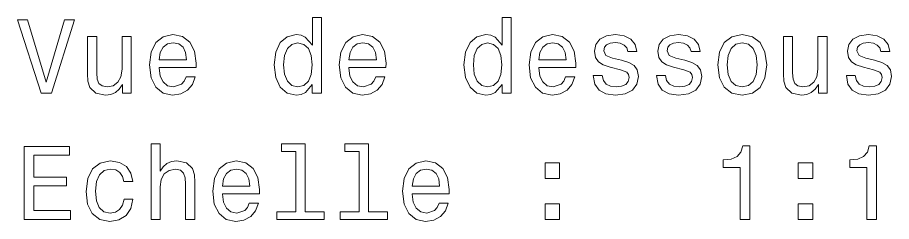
# Model space of a CAD drawing. Extents: x 155 to 1176, y 87 to 946.
# Drawn here: x 492.92 to 534.86, y 655.57 to 665.34 of the extents above; entities that cross this region are included whole.
import ezdxf

# ---------------------------------------------------------------- set-up
doc = ezdxf.new("R2010")
doc.units = 0

msp = doc.modelspace()

# ---------------------------------------------------------------- linework, layer by layer
at = {"color": 7, "lineweight": 13}
for points in [[(507.064, 662.133), (507.064, 661.714), (507.508, 661.714), (507.508, 665.336), (507.069, 665.336), (507.069, 664.009), (506.731, 664.392), (506.524, 664.483), (506.287, 664.518), (505.859, 664.418), (505.526, 664.135), (505.309, 663.681), (505.233, 663.071), (505.309, 662.461), (505.526, 662.002), (505.859, 661.714), (506.287, 661.619), (506.524, 661.654), (506.736, 661.745)], [(516.172, 662.133), (516.172, 661.714), (516.616, 661.714), (516.616, 665.336), (516.177, 665.336), (516.177, 664.009), (515.839, 664.392), (515.632, 664.483), (515.395, 664.518), (514.967, 664.418), (514.634, 664.135), (514.417, 663.681), (514.341, 663.071), (514.417, 662.461), (514.634, 662.002), (514.967, 661.714), (515.395, 661.619), (515.632, 661.654), (515.844, 661.745)], [(495.177, 665.22), (494.299, 662.239), (493.397, 665.22), (492.918, 665.22), (494.047, 661.714), (494.552, 661.714), (495.656, 665.22)], [(498.379, 664.423), (497.936, 664.423), (497.936, 662.859), (497.885, 662.496), (497.739, 662.234), (497.512, 662.073), (497.214, 662.022), (496.977, 662.062), (496.826, 662.183), (496.74, 662.39), (496.72, 662.683), (496.72, 664.423), (496.276, 664.423), (496.276, 662.642), (496.292, 662.284), (496.387, 661.987), (496.68, 661.714), (497.149, 661.619), (497.401, 661.654), (497.618, 661.745), (497.805, 661.901), (497.956, 662.128), (497.956, 661.714), (498.379, 661.714)], [(499.716, 662.94), (501.491, 662.94), (501.496, 663.147), (501.415, 663.727), (501.194, 664.16), (500.841, 664.423), (500.372, 664.518), (499.913, 664.418), (499.56, 664.135), (499.333, 663.676), (499.252, 663.071), (499.328, 662.451), (499.555, 661.997), (499.903, 661.714), (500.356, 661.619), (500.75, 661.684), (501.073, 661.856), (501.31, 662.128), (501.446, 662.491), (501.007, 662.491), (500.916, 662.289), (500.785, 662.138), (500.412, 662.017), (500.124, 662.073), (499.908, 662.249), (499.766, 662.536), (499.716, 662.925)], [(508.824, 662.94), (510.599, 662.94), (510.604, 663.147), (510.524, 663.727), (510.302, 664.16), (509.949, 664.423), (509.48, 664.518), (509.021, 664.418), (508.668, 664.135), (508.441, 663.676), (508.36, 663.071), (508.436, 662.451), (508.663, 661.997), (509.011, 661.714), (509.464, 661.619), (509.858, 661.684), (510.181, 661.856), (510.418, 662.128), (510.554, 662.491), (510.115, 662.491), (510.024, 662.289), (509.893, 662.138), (509.52, 662.017), (509.233, 662.073), (509.016, 662.249), (508.874, 662.536), (508.824, 662.925)], [(517.932, 662.94), (519.707, 662.94), (519.712, 663.147), (519.632, 663.727), (519.41, 664.16), (519.057, 664.423), (518.588, 664.518), (518.129, 664.418), (517.776, 664.135), (517.549, 663.676), (517.468, 663.071), (517.544, 662.451), (517.771, 661.997), (518.119, 661.714), (518.573, 661.619), (518.966, 661.684), (519.289, 661.856), (519.526, 662.128), (519.662, 662.491), (519.223, 662.491), (519.132, 662.289), (519.001, 662.138), (518.628, 662.017), (518.341, 662.073), (518.124, 662.249), (517.982, 662.536), (517.932, 662.925)], [(521.906, 663.293), (521.477, 663.394), (521.16, 663.51), (521.054, 663.747), (521.084, 663.913), (521.19, 664.034), (521.361, 664.11), (521.609, 664.14), (521.846, 664.11), (522.032, 664.019), (522.153, 663.883), (522.204, 663.702), (522.637, 663.702), (522.637, 663.712), (522.562, 664.039), (522.355, 664.297), (522.032, 664.458), (521.609, 664.518), (521.18, 664.458), (520.867, 664.292), (520.671, 664.044), (520.61, 663.732), (520.655, 663.429), (520.797, 663.217), (521.029, 663.066), (521.367, 662.96), (521.861, 662.839), (522.163, 662.713), (522.244, 662.612), (522.274, 662.461), (522.229, 662.274), (522.108, 662.133), (521.911, 662.042), (521.649, 662.012), (521.372, 662.042), (521.17, 662.148), (521.034, 662.32), (520.978, 662.557), (520.549, 662.557), (520.62, 662.153), (520.827, 661.861), (521.155, 661.684), (521.609, 661.619), (522.083, 661.684), (522.431, 661.861), (522.642, 662.143), (522.718, 662.511), (522.663, 662.829), (522.506, 663.046), (522.249, 663.187)], [(524.942, 663.293), (524.513, 663.394), (524.196, 663.51), (524.09, 663.747), (524.12, 663.913), (524.226, 664.034), (524.397, 664.11), (524.645, 664.14), (524.882, 664.11), (525.068, 664.019), (525.189, 663.883), (525.24, 663.702), (525.673, 663.702), (525.673, 663.712), (525.598, 664.039), (525.391, 664.297), (525.068, 664.458), (524.645, 664.518), (524.216, 664.458), (523.903, 664.292), (523.707, 664.044), (523.646, 663.732), (523.691, 663.429), (523.833, 663.217), (524.065, 663.066), (524.403, 662.96), (524.897, 662.839), (525.199, 662.713), (525.28, 662.612), (525.31, 662.461), (525.265, 662.274), (525.144, 662.133), (524.947, 662.042), (524.685, 662.012), (524.408, 662.042), (524.206, 662.148), (524.07, 662.32), (524.014, 662.557), (523.586, 662.557), (523.656, 662.153), (523.863, 661.861), (524.191, 661.684), (524.645, 661.619), (525.119, 661.684), (525.467, 661.861), (525.678, 662.143), (525.754, 662.511), (525.699, 662.829), (525.542, 663.046), (525.285, 663.187)], [(526.521, 663.066), (526.601, 662.451), (526.833, 661.997), (527.202, 661.714), (527.696, 661.619), (528.185, 661.714), (528.553, 661.992), (528.785, 662.446), (528.871, 663.066), (528.785, 663.681), (528.553, 664.14), (528.185, 664.418), (527.696, 664.518), (527.202, 664.418), (526.833, 664.135), (526.601, 663.681)], [(531.776, 664.423), (531.332, 664.423), (531.332, 662.859), (531.281, 662.496), (531.135, 662.234), (530.908, 662.073), (530.611, 662.022), (530.374, 662.062), (530.222, 662.183), (530.137, 662.39), (530.117, 662.683), (530.117, 664.423), (529.673, 664.423), (529.673, 662.642), (529.688, 662.284), (529.784, 661.987), (530.076, 661.714), (530.545, 661.619), (530.797, 661.654), (531.014, 661.745), (531.201, 661.901), (531.352, 662.128), (531.352, 661.714), (531.776, 661.714)], [(534.05, 663.293), (533.622, 663.394), (533.304, 663.51), (533.198, 663.747), (533.228, 663.913), (533.334, 664.034), (533.506, 664.11), (533.753, 664.14), (533.99, 664.11), (534.176, 664.019), (534.297, 663.883), (534.348, 663.702), (534.781, 663.702), (534.781, 663.712), (534.706, 664.039), (534.499, 664.297), (534.176, 664.458), (533.753, 664.518), (533.324, 664.458), (533.011, 664.292), (532.815, 664.044), (532.754, 663.732), (532.799, 663.429), (532.941, 663.217), (533.173, 663.066), (533.511, 662.96), (534.005, 662.839), (534.307, 662.713), (534.388, 662.612), (534.418, 662.461), (534.373, 662.274), (534.252, 662.133), (534.055, 662.042), (533.793, 662.012), (533.516, 662.042), (533.314, 662.148), (533.178, 662.32), (533.122, 662.557), (532.694, 662.557), (532.764, 662.153), (532.971, 661.861), (533.299, 661.684), (533.753, 661.619), (534.227, 661.684), (534.575, 661.861), (534.787, 662.143), (534.862, 662.511), (534.807, 662.829), (534.65, 663.046), (534.393, 663.187)], [(499.716, 663.313), (499.771, 663.661), (499.908, 663.918), (500.114, 664.075), (500.387, 664.13), (500.654, 664.075), (500.861, 663.918), (500.987, 663.661), (501.032, 663.313)], [(506.363, 664.12), (506.655, 664.049), (506.877, 663.853), (507.008, 663.525), (507.059, 663.071), (507.008, 662.612), (506.877, 662.284), (506.655, 662.083), (506.363, 662.017), (506.086, 662.083), (505.874, 662.284), (505.733, 662.617), (505.687, 663.071), (505.733, 663.52), (505.874, 663.848), (506.086, 664.049)], [(508.824, 663.313), (508.879, 663.661), (509.016, 663.918), (509.222, 664.075), (509.495, 664.13), (509.762, 664.075), (509.969, 663.918), (510.095, 663.661), (510.14, 663.313)], [(515.471, 664.12), (515.763, 664.049), (515.985, 663.853), (516.117, 663.525), (516.167, 663.071), (516.117, 662.612), (515.985, 662.284), (515.763, 662.083), (515.471, 662.017), (515.194, 662.083), (514.982, 662.284), (514.841, 662.617), (514.795, 663.071), (514.841, 663.52), (514.982, 663.848), (515.194, 664.049)], [(517.932, 663.313), (517.988, 663.661), (518.124, 663.918), (518.331, 664.075), (518.603, 664.13), (518.87, 664.075), (519.077, 663.918), (519.203, 663.661), (519.248, 663.313)], [(526.975, 663.071), (527.02, 663.525), (527.161, 663.853), (527.388, 664.055), (527.696, 664.125), (527.998, 664.055), (528.225, 663.858), (528.367, 663.525), (528.417, 663.071), (528.367, 662.612), (528.225, 662.279), (527.998, 662.078), (527.696, 662.012), (527.388, 662.078), (527.161, 662.279), (527.02, 662.612)], [(493.24, 655.668), (495.459, 655.668), (495.459, 656.091), (493.704, 656.091), (493.704, 657.276), (495.268, 657.276), (495.268, 657.695), (493.704, 657.695), (493.704, 658.744), (495.419, 658.744), (495.419, 659.168), (493.24, 659.168)], [(499.328, 655.668), (499.771, 655.668), (499.771, 657.231), (499.817, 657.589), (499.963, 657.851), (500.19, 658.013), (500.493, 658.073), (500.735, 658.023), (500.886, 657.887), (500.962, 657.66), (500.987, 657.357), (500.987, 655.668), (501.431, 655.668), (501.431, 657.448), (501.41, 657.806), (501.32, 658.104), (501.022, 658.376), (500.558, 658.472), (500.306, 658.436), (500.089, 658.341), (499.908, 658.189), (499.771, 657.982), (499.771, 659.289), (499.328, 659.289)], [(506.282, 658.916), (506.282, 656.041), (505.369, 656.041), (505.369, 655.668), (507.634, 655.668), (507.634, 656.041), (506.726, 656.041), (506.726, 659.289), (505.586, 659.289), (505.586, 658.916)], [(509.318, 658.916), (509.318, 656.041), (508.405, 656.041), (508.405, 655.668), (510.67, 655.668), (510.67, 656.041), (509.762, 656.041), (509.762, 659.289), (508.622, 659.289), (508.622, 658.916)], [(527.605, 655.668), (528.064, 655.668), (528.064, 659.193), (527.721, 659.193), (527.63, 658.885), (527.449, 658.678), (527.171, 658.557), (526.788, 658.517), (526.788, 658.159), (527.605, 658.159)], [(533.677, 655.668), (534.136, 655.668), (534.136, 659.193), (533.793, 659.193), (533.702, 658.885), (533.521, 658.678), (533.243, 658.557), (532.86, 658.517), (532.86, 658.159), (533.677, 658.159)], [(498.016, 657.478), (498.455, 657.478), (498.364, 657.882), (498.147, 658.199), (497.81, 658.396), (497.371, 658.472), (496.887, 658.371), (496.519, 658.088), (496.287, 657.629), (496.206, 657.014), (496.281, 656.404), (496.508, 655.95), (496.867, 655.668), (497.356, 655.572), (497.789, 655.647), (498.127, 655.859), (498.359, 656.192), (498.46, 656.636), (498.037, 656.636), (497.961, 656.354), (497.82, 656.142), (497.618, 656.011), (497.371, 655.97), (497.063, 656.036), (496.841, 656.238), (496.705, 656.565), (496.66, 657.029), (496.705, 657.483), (496.846, 657.811), (497.073, 658.013), (497.371, 658.083), (497.633, 658.038), (497.83, 657.922), (497.961, 657.73)], [(502.752, 656.893), (504.527, 656.893), (504.532, 657.1), (504.452, 657.68), (504.23, 658.114), (503.877, 658.376), (503.408, 658.472), (502.949, 658.371), (502.596, 658.088), (502.369, 657.629), (502.288, 657.024), (502.364, 656.404), (502.591, 655.95), (502.939, 655.668), (503.392, 655.572), (503.786, 655.637), (504.109, 655.809), (504.346, 656.081), (504.482, 656.444), (504.043, 656.444), (503.952, 656.243), (503.821, 656.091), (503.448, 655.97), (503.16, 656.026), (502.944, 656.202), (502.802, 656.49), (502.752, 656.878)], [(511.86, 656.893), (513.635, 656.893), (513.64, 657.1), (513.56, 657.68), (513.338, 658.114), (512.985, 658.376), (512.516, 658.472), (512.057, 658.371), (511.704, 658.088), (511.477, 657.629), (511.396, 657.024), (511.472, 656.404), (511.699, 655.95), (512.047, 655.668), (512.5, 655.572), (512.894, 655.637), (513.217, 655.809), (513.454, 656.081), (513.59, 656.444), (513.151, 656.444), (513.06, 656.243), (512.929, 656.091), (512.556, 655.97), (512.269, 656.026), (512.052, 656.202), (511.91, 656.49), (511.86, 656.878)], [(518.24, 657.624), (518.936, 657.624), (518.936, 658.376), (518.24, 658.376)], [(530.384, 657.624), (531.08, 657.624), (531.08, 658.376), (530.384, 658.376)], [(502.752, 657.266), (502.807, 657.614), (502.944, 657.872), (503.15, 658.028), (503.423, 658.083), (503.69, 658.028), (503.897, 657.872), (504.023, 657.614), (504.068, 657.266)], [(511.86, 657.266), (511.915, 657.614), (512.052, 657.872), (512.258, 658.028), (512.531, 658.083), (512.798, 658.028), (513.005, 657.872), (513.131, 657.614), (513.176, 657.266)], [(518.24, 655.668), (518.936, 655.668), (518.936, 656.419), (518.24, 656.419)], [(530.384, 655.668), (531.08, 655.668), (531.08, 656.419), (530.384, 656.419)]]:
    msp.add_lwpolyline(points, close=True, dxfattribs=at)

doc.saveas('drawing.dxf')
